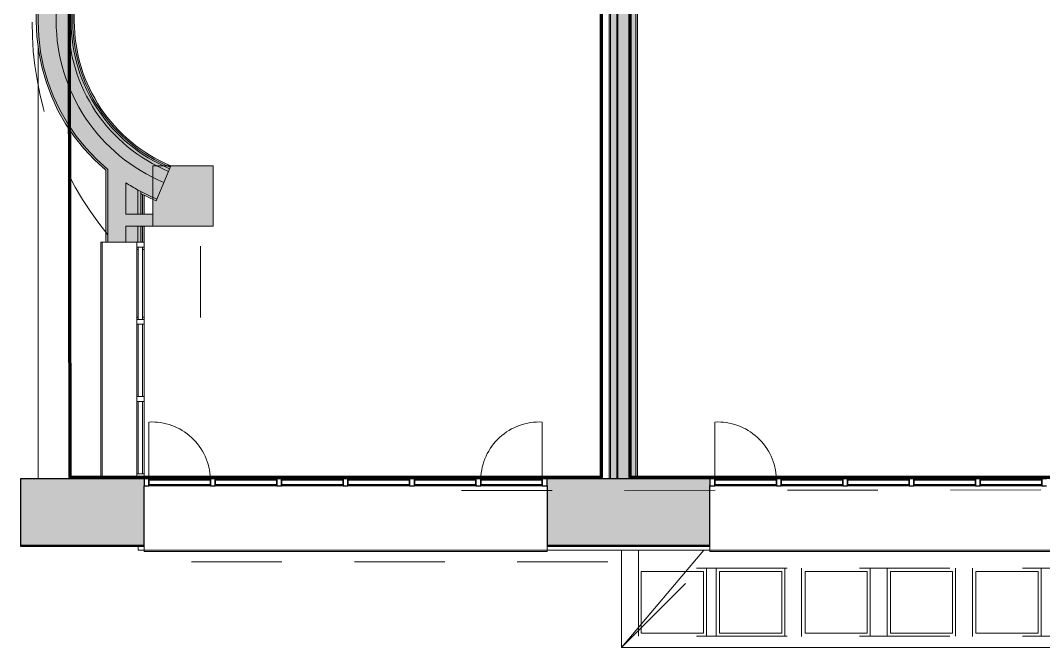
# Model space of a CAD drawing. Header units: metres. Extents: x -227.9 to -141.2, y 39.1 to 91.1.
# Drawn here: x -227.87 to -219.39, y 39.07 to 44.27 of the extents above; entities that cross this region are included whole.
import ezdxf

# ---------------------------------------------------------------- set-up
doc = ezdxf.new("R2010")
doc.units = ezdxf.units.M
doc.linetypes.add('JIS_02_0.7', pattern=[1.35, 0.75, -0.6])
for name, color, linetype, lineweight, true_color in [('A-DETL', 94, 'Continuous', 5, 0x00a600), ('A-DETL-MBND', 9, 'Continuous', 5, 0xc0c0c0), ('S-COLS', 8, 'Continuous', 9, 0x7f7f7f)]:
    doc.layers.add(name, color=color, linetype=linetype, lineweight=lineweight, true_color=true_color)
for name, color, linetype, lineweight in [('A-GLAZ', 7, 'Continuous', 5), ('A-WALL', 7, 'Continuous', 5), ('A-WALL-PATT', 7, 'Continuous', 13), ('I-WALL', 7, 'Continuous', 5)]:
    doc.layers.add(name, color=color, linetype=linetype, lineweight=lineweight)
doc.layers.add('Chambre', color=40, linetype='Continuous')

msp = doc.modelspace()

# ---------------------------------------------------------------- hatches: boundary and pattern name
at = {"layer": 'A-WALL', "true_color": 0xaaaaaa}
for points in [[(-227.7342, 44.2635), (-227.7192, 44.2635), (-227.7192, 50.1285), (-227.7342, 50.1285), (-227.7342, 44.5673)], [(-227.5692, 44.2635), (-227.5692, 50.1135), (-227.7192, 50.1135), (-227.7192, 44.2635), (-227.655, 44.2635)], [(-227.5692, 44.2635), (-227.4692, 44.2635), (-227.4692, 49.9635), (-227.5692, 49.9635), (-227.5692, 44.5673)], [(-227.4692, 44.2635), (-227.4452, 44.2635), (-227.4452, 49.8635), (-227.4692, 49.8635), (-227.4692, 44.5673)], [(-227.4452, 44.2635), (-227.4322, 44.2635), (-227.4322, 49.8395), (-227.4452, 49.8395), (-227.4452, 44.5673)], [(-227.4322, 44.2635), (-227.4192, 44.2635), (-227.4192, 49.8265), (-227.4322, 49.8265), (-227.4322, 44.5673)], [(-226.7346, 42.7866), (-226.6769, 42.9251), (-226.7955, 42.9809), (-226.9086, 43.0473), (-227.0153, 43.1235), (-227.1146, 43.2092), (-227.2058, 43.3034), (-227.2881, 43.4055), (-227.3608, 43.5146), (-227.4234, 43.6298), (-227.4753, 43.7502), (-227.5161, 43.8748), (-227.5455, 44.0026), (-227.5633, 44.1325), (-227.5692, 44.2635), (-227.7192, 44.2635), (-227.7141, 44.136), (-227.6989, 44.0093), (-227.6736, 43.8842), (-227.6384, 43.7615), (-227.5936, 43.642), (-227.5393, 43.5265), (-227.4761, 43.4157), (-227.4042, 43.3102), (-227.3241, 43.2109), (-227.2364, 43.1182), (-227.1416, 43.0328), (-227.0682, 42.9754), (-226.9916, 42.9223), (-226.9421, 42.8914), (-226.8676, 42.8493), (-226.8019, 42.8165)], [(-226.6769, 42.9251), (-226.6384, 43.0174), (-226.7489, 43.0694), (-226.8542, 43.1311), (-226.9535, 43.2022), (-227.0459, 43.2819), (-227.1308, 43.3696), (-227.2075, 43.4647), (-227.2752, 43.5662), (-227.3334, 43.6735), (-227.3818, 43.7856), (-227.4198, 43.9016), (-227.4486, 44.0315), (-227.4637, 44.1416), (-227.4692, 44.2635), (-227.5692, 44.2635), (-227.5633, 44.1325), (-227.5455, 44.0026), (-227.5161, 43.8748), (-227.4753, 43.7502), (-227.4234, 43.6298), (-227.3608, 43.5146), (-227.2881, 43.4055), (-227.2058, 43.3034), (-227.1146, 43.2092), (-227.0153, 43.1235), (-226.9086, 43.0473), (-226.7955, 42.9809), (-226.7509, 42.9599)], [(-226.6384, 43.0174), (-226.6292, 43.0395), (-226.7465, 43.0953), (-226.8578, 43.1623), (-226.962, 43.2398), (-227.0581, 43.3272), (-227.1452, 43.4236), (-227.2225, 43.528), (-227.2892, 43.6395), (-227.347, 43.7636), (-227.3883, 43.8793), (-227.4198, 44.0053), (-227.4388, 44.1338), (-227.4452, 44.2635), (-227.4692, 44.2635), (-227.4637, 44.1416), (-227.4472, 44.0206), (-227.4198, 43.9016), (-227.3818, 43.7856), (-227.3334, 43.6735), (-227.2752, 43.5662), (-227.2075, 43.4647), (-227.1308, 43.3696), (-227.0459, 43.2819), (-226.9535, 43.2022), (-226.8542, 43.1311), (-226.7489, 43.0694)], [(-226.6292, 43.0395), (-226.6242, 43.0515), (-226.7404, 43.1067), (-226.8506, 43.1731), (-226.9537, 43.2499), (-227.0489, 43.3364), (-227.1352, 43.4318), (-227.2117, 43.5352), (-227.2777, 43.6456), (-227.3332, 43.7636), (-227.3759, 43.883), (-227.4071, 44.0078), (-227.4259, 44.1351), (-227.4322, 44.2635), (-227.4452, 44.2635), (-227.4388, 44.1338), (-227.4198, 44.0053), (-227.3883, 43.8793), (-227.3446, 43.7569), (-227.2892, 43.6395), (-227.2225, 43.528), (-227.1452, 43.4236), (-227.0581, 43.3272), (-226.962, 43.2398), (-226.8578, 43.1623), (-226.7465, 43.0953)], [(-226.6242, 43.0515), (-226.6192, 43.0635), (-226.7342, 43.1182), (-226.8433, 43.1839), (-226.9455, 43.2599), (-227.0397, 43.3456), (-227.1251, 43.44), (-227.2009, 43.5424), (-227.2662, 43.6517), (-227.3206, 43.7669), (-227.3634, 43.8868), (-227.3943, 44.0103), (-227.413, 44.1363), (-227.4192, 44.2635), (-227.4322, 44.2635), (-227.4259, 44.1351), (-227.4071, 44.0078), (-227.3759, 43.883), (-227.3326, 43.7619), (-227.2777, 43.6456), (-227.2117, 43.5352), (-227.1352, 43.4318), (-227.0489, 43.3364), (-226.9537, 43.2499), (-226.8506, 43.1731), (-226.7404, 43.1067)], [(-227.1566, 42.4297), (-227.1416, 42.4297), (-227.1416, 43.0134), (-227.1566, 43.0258), (-227.1566, 42.692)], [(-226.9916, 42.4297), (-226.9916, 42.9223), (-227.0682, 42.9754), (-227.1416, 43.0328), (-227.1416, 42.4297)]]:
    msp.add_hatch(color=253, dxfattribs=at).paths.add_polyline_path(points)
h = msp.add_hatch(color=253, dxfattribs=at)
h.paths.add_polyline_path([(-226.7403, 42.7728), (-226.7346, 42.7866), (-226.8019, 42.8165), (-226.8676, 42.8493), (-226.8676, 42.8324), (-226.8327, 42.8148), (-226.7914, 42.7951)])
h.paths.add_polyline_path([(-227.1416, 43.0134), (-227.1416, 43.0328), (-227.2439, 43.1261), (-227.3241, 43.2109), (-227.4042, 43.3102), (-227.4761, 43.4157), (-227.5393, 43.5265), (-227.5936, 43.642), (-227.639, 43.7636), (-227.6736, 43.8842), (-227.6989, 44.0093), (-227.7141, 44.136), (-227.7192, 44.2635), (-227.7342, 44.2635), (-227.7291, 44.1354), (-227.7139, 44.0082), (-227.6886, 43.8825), (-227.6535, 43.7593), (-227.6086, 43.6392), (-227.5544, 43.523), (-227.4912, 43.4116), (-227.4193, 43.3054), (-227.3392, 43.2054), (-227.2439, 43.105), (-227.1491, 43.0195)])
h = msp.add_hatch(color=253, dxfattribs=at)
h.paths.add_polyline_path([(-226.8916, 42.4297), (-226.8916, 42.5635), (-226.9916, 42.5635), (-226.9916, 42.4297)])
h.paths.add_polyline_path([(-226.9916, 42.6635), (-226.8916, 42.6635), (-226.8916, 42.8623), (-226.9422, 42.8914), (-226.9916, 42.9223), (-226.9916, 42.692)])
h = msp.add_hatch(color=253, dxfattribs=at)
h.paths.add_polyline_path([(-226.8676, 42.4297), (-226.8676, 42.5635), (-226.8916, 42.5635), (-226.8916, 42.4297)])
h.paths.add_polyline_path([(-226.8676, 42.6635), (-226.8676, 42.8493), (-226.8916, 42.8623), (-226.8916, 42.6635)])
h = msp.add_hatch(color=253, dxfattribs=at)
h.paths.add_polyline_path([(-226.8676, 42.4297), (-226.8546, 42.4297), (-226.8546, 42.5635), (-226.8676, 42.5635)])
h.paths.add_polyline_path([(-226.8676, 42.6635), (-226.8546, 42.6635), (-226.8546, 42.8257), (-226.8676, 42.8324), (-226.8676, 42.692)])
h = msp.add_hatch(color=253, dxfattribs=at)
h.paths.add_polyline_path([(-226.8416, 42.4297), (-226.8416, 42.5635), (-226.8546, 42.5635), (-226.8546, 42.4297)])
h.paths.add_polyline_path([(-226.8546, 42.6635), (-226.8416, 42.6635), (-226.8416, 42.8191), (-226.8546, 42.8257), (-226.8546, 42.692)])
at = {"layer": 'A-WALL', "true_color": 0x808080}
h = msp.add_hatch(color=8, dxfattribs=at)
h.paths.add_polyline_path([(-227.8654, 39.9197), (-226.8426, 39.9197), (-226.8426, 40.3697), (-226.8526, 40.3697), (-226.8526, 40.4197), (-226.8926, 40.4197), (-226.8926, 40.4697), (-227.8654, 40.4697), (-227.8654, 40.2808)])
h.paths.add_polyline_path([(-223.4926, 39.9197), (-222.1519, 39.9197), (-222.1519, 40.3697), (-222.1619, 40.3697), (-222.1619, 40.4197), (-222.2019, 40.4197), (-222.2019, 40.4697), (-223.4426, 40.4697), (-223.4426, 40.4197), (-223.4826, 40.4197), (-223.4826, 40.3697), (-223.4926, 40.3697), (-223.4926, 40.2808)])
h.paths.add_polyline_path([(-207.2919, 39.9197), (-205.9043, 39.9197), (-205.9043, 40.3697), (-205.9143, 40.3697), (-205.9143, 40.4197), (-205.9543, 40.4197), (-205.9543, 40.4697), (-207.2419, 40.4697), (-207.2419, 40.4197), (-207.2819, 40.4197), (-207.2819, 40.3697), (-207.2919, 40.3697), (-207.2919, 40.2808)])
h.paths.add_polyline_path([(-203.4043, 39.9197), (-201.7967, 39.9197), (-201.7967, 40.4697), (-203.3543, 40.4697), (-203.3543, 40.4197), (-203.3943, 40.4197), (-203.3943, 40.3697), (-203.4043, 40.3697), (-203.4043, 40.2808)])
h.paths.add_polyline_path([(-190.9698, 39.9197), (-190.9698, 40.3697), (-190.9798, 40.3697), (-190.9798, 40.4197), (-191.0198, 40.4197), (-191.0198, 40.4697), (-192.1198, 40.4697), (-192.1198, 40.4197), (-192.1598, 40.4197), (-192.1598, 40.3697), (-192.1698, 40.3697), (-192.1698, 39.9197)])
h.paths.add_polyline_path([(-188.4698, 39.9197), (-187.1715, 39.9197), (-187.1715, 40.3697), (-187.1807, 40.3697), (-187.1807, 40.4197), (-187.2207, 40.4197), (-187.2207, 40.4697), (-188.4198, 40.4697), (-188.4198, 40.4197), (-188.4598, 40.4197), (-188.4598, 40.3697), (-188.4698, 40.3697), (-188.4698, 40.2808)])
h.paths.add_polyline_path([(-168.9169, 39.9197), (-168.9169, 40.3697), (-168.9269, 40.3697), (-168.9269, 40.4197), (-168.9669, 40.4197), (-168.9669, 40.4697), (-170.0883, 40.4697), (-170.0883, 40.4197), (-170.1283, 40.4197), (-170.1283, 40.3697), (-170.1383, 40.3697), (-170.1383, 39.9197), (-169.8391, 39.9197), (-169.8391, 40.3706), (-169.2391, 40.3706), (-169.2391, 39.9197)])
h.paths.add_polyline_path([(-166.4169, 39.9197), (-164.8205, 39.9197), (-164.8205, 40.3697), (-164.8305, 40.3697), (-164.8305, 40.4197), (-164.8705, 40.4197), (-164.8705, 40.4697), (-166.3669, 40.4697), (-166.3669, 40.4197), (-166.4069, 40.4197), (-166.4069, 40.3697), (-166.4169, 40.3697), (-166.4169, 40.2808)])
h.paths.add_polyline_path([(-152.8257, 39.9197), (-150.3592, 39.9197), (-150.3592, 40.3697), (-150.3692, 40.3697), (-150.3692, 40.4197), (-150.4092, 40.4197), (-150.4092, 40.4697), (-153.1189, 40.4697), (-153.1189, 40.4197), (-153.1589, 40.4197), (-153.1589, 40.3697), (-153.1684, 40.3697), (-153.1684, 39.9197)])
h = msp.add_hatch(color=8, dxfattribs=at)
h.paths.add_polyline_path([(-226.8412, 39.9197), (-226.8412, 40.4697), (-226.8926, 40.4697), (-226.8926, 40.4197), (-226.8526, 40.4197), (-226.8526, 40.3697), (-226.8426, 40.3697), (-226.8426, 39.9197)])
h.paths.add_polyline_path([(-223.5012, 39.9197), (-223.4926, 39.9197), (-223.4926, 40.3697), (-223.4826, 40.3697), (-223.4826, 40.4197), (-223.4426, 40.4197), (-223.4426, 40.4697), (-223.5012, 40.4697), (-223.5012, 40.2808)])
msp.add_hatch(color=8, dxfattribs=at).paths.add_polyline_path([(-222.1517, 39.9197), (-222.1517, 40.4697), (-222.2019, 40.4697), (-222.2019, 40.4197), (-222.1619, 40.4197), (-222.1619, 40.3697), (-222.1519, 40.3697), (-222.1519, 39.9197)])
h = msp.add_hatch(color=8, dxfattribs=at)
h.paths.add_polyline_path([(-227.8654, 39.9097), (-226.8426, 39.9097), (-226.8426, 39.9197), (-227.8654, 39.9197)])
h.paths.add_polyline_path([(-223.4926, 39.9097), (-222.1519, 39.9097), (-222.1519, 39.9197), (-223.4926, 39.9197)])
h.paths.add_polyline_path([(-207.2919, 39.9097), (-205.9043, 39.9097), (-205.9043, 39.9197), (-207.2919, 39.9197)])
h.paths.add_polyline_path([(-203.4043, 39.9097), (-201.7967, 39.9097), (-201.7967, 39.9197), (-203.4043, 39.9197)])
h.paths.add_polyline_path([(-192.1698, 39.9097), (-190.9698, 39.9097), (-190.9698, 39.9197), (-192.1698, 39.9197)])
h.paths.add_polyline_path([(-188.4698, 39.9097), (-187.1715, 39.9097), (-187.1715, 39.9197), (-188.4698, 39.9197)])
h.paths.add_polyline_path([(-168.9169, 39.9097), (-168.9169, 39.9197), (-169.2391, 39.9197), (-169.2391, 39.9097)])
h.paths.add_polyline_path([(-169.8391, 39.9097), (-169.8391, 39.9197), (-170.1383, 39.9197), (-170.1383, 39.9097)])
h.paths.add_polyline_path([(-166.4169, 39.9097), (-164.8205, 39.9097), (-164.8205, 39.9197), (-166.4169, 39.9197)])
h.paths.add_polyline_path([(-152.8257, 39.9097), (-150.3592, 39.9097), (-150.3592, 39.9197), (-153.1684, 39.9197), (-153.1684, 39.9097)])
h = msp.add_hatch(color=8, dxfattribs=at)
h.paths.add_polyline_path([(-226.8412, 39.9097), (-226.8412, 39.9197), (-226.8426, 39.9197), (-226.8426, 39.9097)])
h.paths.add_polyline_path([(-223.5012, 39.9097), (-223.4926, 39.9097), (-223.4926, 39.9197), (-223.5012, 39.9197)])
at = {"layer": 'A-WALL-PATT', "lineweight": 5, "true_color": 0xaaaaaa}
h = msp.add_hatch(color=253, dxfattribs=at)
h.paths.add_polyline_path([(-222.9147, 40.4697), (-222.9147, 46.2956), (-222.9247, 46.2956), (-222.9247, 40.4697)])
h.paths.add_polyline_path([(-222.9147, 46.3956), (-222.9147, 47.3386), (-222.9247, 47.3386), (-222.9247, 46.3956)])
h.paths.add_polyline_path([(-222.9147, 47.4386), (-222.9147, 48.8016), (-222.9247, 48.8016), (-222.9247, 47.4386)])
at = {"layer": 'I-WALL', "true_color": 0xaaaaaa}
h = msp.add_hatch(color=253, dxfattribs=at)
h.paths.add_polyline_path([(-222.9247, 40.4697), (-222.9247, 46.2956), (-222.9747, 46.2956), (-222.9747, 40.4697)])
h.paths.add_polyline_path([(-222.9247, 46.3956), (-222.9247, 47.3386), (-222.9747, 47.3386), (-222.9747, 46.3956)])
h.paths.add_polyline_path([(-222.9247, 47.4386), (-222.9247, 48.7516), (-222.9747, 48.7516), (-222.9747, 47.4386)])
for points in [[(-222.8147, 40.4697), (-222.8147, 48.8016), (-222.9147, 48.8016), (-222.9147, 40.4697)], [(-226.8546, 42.5635), (-226.7691, 42.5635), (-226.7691, 42.6635), (-226.9916, 42.6635), (-226.9916, 42.5635), (-226.8676, 42.5635)]]:
    msp.add_hatch(color=253, dxfattribs=at).paths.add_polyline_path(points)
h = msp.add_hatch(color=253, dxfattribs=at)
h.paths.add_polyline_path([(-222.7647, 40.4697), (-222.7647, 46.2956), (-222.8147, 46.2956), (-222.8147, 40.4697)])
h.paths.add_polyline_path([(-222.7647, 46.3956), (-222.7647, 47.3386), (-222.8147, 47.3386), (-222.8147, 46.3956)])
h.paths.add_polyline_path([(-222.7647, 47.4386), (-222.7647, 48.7516), (-222.8147, 48.7516), (-222.8147, 47.4386)])
h = msp.add_hatch(color=253, dxfattribs=at)
h.paths.add_polyline_path([(-222.9747, 40.4697), (-222.9747, 46.2956), (-222.9877, 46.2956), (-222.9877, 40.4697)])
h.paths.add_polyline_path([(-222.9747, 46.3956), (-222.9747, 47.3386), (-222.9877, 47.3386), (-222.9877, 46.3956)])
h.paths.add_polyline_path([(-222.9877, 47.4386), (-222.9747, 47.4386), (-222.9747, 48.7386), (-222.9877, 48.7386), (-222.9877, 47.7822)])
h = msp.add_hatch(color=253, dxfattribs=at)
h.paths.add_polyline_path([(-222.7517, 40.4697), (-222.7517, 46.2956), (-222.7647, 46.2956), (-222.7647, 40.4697)])
h.paths.add_polyline_path([(-222.7647, 46.3956), (-222.7517, 46.3956), (-222.7517, 47.3386), (-222.7647, 47.3386), (-222.7647, 46.7106)])
h.paths.add_polyline_path([(-222.7647, 47.4386), (-222.7517, 47.4386), (-222.7517, 48.7386), (-222.7647, 48.7386), (-222.7647, 47.7822)])
at = {"layer": 'S-COLS', "lineweight": 5, "true_color": 0x808080}
msp.add_hatch(color=8, dxfattribs=at).paths.add_polyline_path([(-226.7691, 42.5635), (-226.2691, 42.5635), (-226.2691, 43.0635), (-226.7691, 43.0635), (-226.7691, 42.9599)])

# ---------------------------------------------------------------- linework, layer by layer
at = {"layer": 'A-DETL', "color": 7, "linetype": 'JIS_02_0.7'}
for p, q in [((-226.3731, 41.8062), (-226.3731, 42.3977)), ((-224.2098, 40.371), (-207.2501, 40.3891)), ((-226.4485, 39.7798), (-222.8637, 39.7798))]:
    msp.add_line(p, q, dxfattribs=at)
at = {"layer": 'A-DETL', "color": 7}
for q in [(-222.8835, 39.8777), (-206.5234, 39.0697)]:
    msp.add_line((-222.8835, 39.0697), q, dxfattribs=at)
at = {"layer": 'A-DETL', "color": 9, "linetype": 'JIS_02_0.7', "lineweight": 9, "true_color": 0xc0c0c0}
for p, q in [((-222.8835, 39.0697), (-222.0755, 39.8777)), ((-222.7427, 39.1643), (-222.7427, 39.8777)), ((-206.6631, 39.727), (-222.7431, 39.727)), ((-222.7209, 39.1891), (-222.7209, 39.6994)), ((-222.7209, 39.6994), (-222.206, 39.6994)), ((-222.206, 39.7001), (-222.206, 39.1891)), ((-222.181, 39.727), (-222.181, 39.1643)), ((-222.1001, 39.1619), (-222.1001, 39.727)), ((-222.0719, 39.1891), (-222.0719, 39.6994)), ((-222.0719, 39.6994), (-221.5571, 39.6994)), ((-221.5571, 39.7001), (-221.5571, 39.1891)), ((-221.5321, 39.727), (-221.5321, 39.1643)), ((-221.3921, 39.1619), (-221.3921, 39.727)), ((-221.3639, 39.1891), (-221.3639, 39.6994)), ((-221.3639, 39.6994), (-220.849, 39.6994)), ((-220.849, 39.7001), (-220.849, 39.1891)), ((-220.8241, 39.727), (-220.8241, 39.1643)), ((-220.684, 39.1619), (-220.684, 39.727)), ((-220.6558, 39.1891), (-220.6558, 39.6994)), ((-220.6558, 39.6994), (-220.141, 39.6994)), ((-220.141, 39.7001), (-220.141, 39.1891)), ((-220.116, 39.727), (-220.116, 39.1643)), ((-219.976, 39.1619), (-219.976, 39.727)), ((-219.9478, 39.1891), (-219.9478, 39.6994)), ((-219.9478, 39.6994), (-219.4329, 39.6994)), ((-219.4329, 39.7001), (-219.4329, 39.1891)), ((-219.408, 39.727), (-219.408, 39.1643)), ((-222.2054, 39.1891), (-222.7209, 39.1891)), ((-221.5564, 39.1891), (-222.0719, 39.1891)), ((-220.8484, 39.1891), (-221.3639, 39.1891)), ((-220.1403, 39.1891), (-220.6558, 39.1891)), ((-219.4323, 39.1891), (-219.9478, 39.1891)), ((-206.6631, 39.1643), (-222.7427, 39.1643))]:
    msp.add_line(p, q, dxfattribs=at)
at = {"layer": 'A-DETL', "color": 7, "linetype": 'JIS_02_0.7'}
msp.add_arc((-224.9804, 44.2542), 2.7887, 180, 219.19827, dxfattribs=at)
at = {"layer": 'A-DETL-MBND', "lineweight": 9}
for p, q in [((-227.7191, 40.6253), (-227.7191, 44.0521)), ((-227.7191, 40.6253), (-227.7191, 40.4697)), ((-222.8835, 39.0697), (-222.8835, 39.8777)), ((-222.8835, 39.0697), (-222.2033, 39.8777)), ((-206.5234, 39.0697), (-222.8835, 39.0697))]:
    msp.add_line(p, q, dxfattribs=at)
at = {"layer": 'A-GLAZ'}
for p, q in [((-227.1995, 42.4297), (-227.1995, 40.4697)), ((-227.1995, 42.4297), (-227.1897, 42.4297)), ((-227.1897, 42.4297), (-227.1566, 42.4297)), ((-227.1897, 42.4297), (-227.1897, 40.4697)), ((-226.8896, 42.3897), (-226.8536, 42.3897)), ((-226.8896, 42.3897), (-226.8896, 41.7897)), ((-226.8536, 42.3897), (-226.8536, 41.7897)), ((-226.9016, 41.8097), (-226.9016, 42.3697)), ((-226.8416, 42.3697), (-226.8416, 41.8097)), ((-226.9016, 41.1497), (-226.9016, 41.7497)), ((-226.8536, 41.7897), (-226.8896, 41.7897)), ((-226.8896, 41.7497), (-226.8536, 41.7497)), ((-226.8896, 41.7497), (-226.8896, 41.1497)), ((-226.8536, 41.7497), (-226.8536, 41.1497)), ((-226.8416, 41.7497), (-226.8416, 41.1497)), ((-226.8536, 41.1497), (-226.8896, 41.1497)), ((-226.9016, 40.5097), (-226.9016, 41.1097)), ((-226.8896, 41.1097), (-226.8536, 41.1097)), ((-226.8896, 41.1097), (-226.8896, 40.5097)), ((-226.8536, 41.1097), (-226.8536, 40.5097)), ((-226.8416, 41.1097), (-226.8416, 40.5097)), ((-226.8896, 40.5097), (-226.8536, 40.5097))]:
    msp.add_line(p, q, dxfattribs=at)
at = {"layer": 'A-GLAZ', "lineweight": 13}
for p, q in [((-226.9016, 42.4297), (-226.9016, 42.3897)), ((-226.9016, 42.3897), (-226.8896, 42.3897)), ((-226.8896, 42.3897), (-226.9016, 42.3897)), ((-226.9016, 42.3897), (-226.9016, 42.3697)), ((-226.8536, 42.3897), (-226.8416, 42.3897)), ((-226.8416, 42.3897), (-226.8536, 42.3897)), ((-226.8416, 42.3897), (-226.8416, 42.4297)), ((-226.8416, 42.3697), (-226.8416, 42.3897)), ((-226.9016, 42.3697), (-226.8896, 42.3697)), ((-226.8536, 42.3697), (-226.8416, 42.3697)), ((-226.8896, 41.8097), (-226.9016, 41.8097)), ((-226.9016, 41.8097), (-226.9016, 41.7897)), ((-226.8416, 41.8097), (-226.8536, 41.8097)), ((-226.8416, 41.7897), (-226.8416, 41.8097)), ((-226.8896, 41.7897), (-226.9016, 41.7897)), ((-226.9016, 41.7897), (-226.9016, 41.7497)), ((-226.9016, 41.7897), (-226.8896, 41.7897)), ((-226.9016, 41.7497), (-226.8896, 41.7497)), ((-226.8416, 41.7897), (-226.8536, 41.7897)), ((-226.8536, 41.7897), (-226.8416, 41.7897)), ((-226.8536, 41.7497), (-226.8416, 41.7497)), ((-226.8416, 41.7497), (-226.8416, 41.7897)), ((-226.8896, 41.1497), (-226.9016, 41.1497)), ((-226.9016, 41.1497), (-226.9016, 41.1097)), ((-226.8416, 41.1497), (-226.8536, 41.1497)), ((-226.8416, 41.1097), (-226.8416, 41.1497)), ((-226.9016, 41.1097), (-226.8896, 41.1097)), ((-226.8536, 41.1097), (-226.8416, 41.1097)), ((-226.8896, 40.5097), (-226.9016, 40.5097)), ((-226.9016, 40.5097), (-226.9016, 40.4697)), ((-226.8416, 40.5097), (-226.8536, 40.5097)), ((-226.8416, 40.4697), (-226.8416, 40.5097))]:
    msp.add_line(p, q, dxfattribs=at)
at = {"layer": 'A-GLAZ', "lineweight": 9}
for p, q in [((-226.8012, 40.4697), (-226.8012, 40.9393)), ((-223.5412, 40.4697), (-223.5412, 40.9393)), ((-222.1117, 40.4697), (-222.1117, 40.9393)), ((-226.8012, 40.4697), (-226.2912, 40.4697)), ((-226.2512, 40.4697), (-225.7412, 40.4697)), ((-225.7012, 40.4697), (-225.1912, 40.4697)), ((-225.1512, 40.4697), (-224.6412, 40.4697)), ((-224.6012, 40.4697), (-224.0912, 40.4697)), ((-224.0512, 40.4697), (-223.5412, 40.4697)), ((-222.1117, 40.4697), (-221.6017, 40.4697)), ((-221.5617, 40.4697), (-221.0517, 40.4697)), ((-221.0117, 40.4697), (-220.5017, 40.4697)), ((-220.4617, 40.4697), (-219.9517, 40.4697)), ((-219.9117, 40.4697), (-219.4017, 40.4697)), ((-226.2912, 40.4097), (-226.8012, 40.4097)), ((-225.7412, 40.4097), (-226.2512, 40.4097)), ((-225.1912, 40.4097), (-225.7012, 40.4097)), ((-224.6412, 40.4097), (-225.1512, 40.4097)), ((-224.0912, 40.4097), (-224.6012, 40.4097)), ((-223.5412, 40.4097), (-224.0512, 40.4097)), ((-221.6017, 40.4097), (-222.1117, 40.4097)), ((-221.0517, 40.4097), (-221.5617, 40.4097)), ((-220.5017, 40.4097), (-221.0117, 40.4097)), ((-219.9517, 40.4097), (-220.4617, 40.4097)), ((-219.4017, 40.4097), (-219.9117, 40.4097)), ((-226.8412, 39.8766), (-226.8412, 39.9097)), ((-226.8412, 39.8668), (-226.8412, 39.8766)), ((-226.8412, 39.8766), (-223.5012, 39.8766)), ((-226.8412, 39.8668), (-223.5012, 39.8668)), ((-223.5012, 39.9097), (-223.5012, 39.8766)), ((-223.5012, 39.8766), (-223.5012, 39.8668)), ((-222.1517, 39.8766), (-222.1517, 39.9197)), ((-222.1517, 39.8668), (-222.1517, 39.8766)), ((-222.1517, 39.8766), (-218.8117, 39.8766)), ((-222.1517, 39.8668), (-218.8117, 39.8668))]:
    msp.add_line(p, q, dxfattribs=at)
at = {"layer": 'A-GLAZ', "lineweight": 25}
for p, q in [((-226.8012, 40.4697), (-226.8412, 40.4697)), ((-226.8412, 40.4697), (-226.8412, 40.4097)), ((-226.8012, 40.4097), (-226.8012, 40.4697)), ((-226.2912, 40.4577), (-226.8012, 40.4577)), ((-226.8012, 40.4577), (-226.8012, 40.4217)), ((-226.2512, 40.4697), (-226.2912, 40.4697)), ((-226.2912, 40.4697), (-226.2912, 40.4097)), ((-226.2912, 40.4217), (-226.2912, 40.4577)), ((-226.2512, 40.4097), (-226.2512, 40.4697)), ((-225.7412, 40.4577), (-226.2512, 40.4577)), ((-226.2512, 40.4577), (-226.2512, 40.4217)), ((-225.7012, 40.4697), (-225.7412, 40.4697)), ((-225.7412, 40.4697), (-225.7412, 40.4097)), ((-225.7412, 40.4217), (-225.7412, 40.4577)), ((-225.7012, 40.4097), (-225.7012, 40.4697)), ((-225.1912, 40.4577), (-225.7012, 40.4577)), ((-225.7012, 40.4577), (-225.7012, 40.4217)), ((-225.1512, 40.4697), (-225.1912, 40.4697)), ((-225.1912, 40.4697), (-225.1912, 40.4097)), ((-225.1912, 40.4217), (-225.1912, 40.4577)), ((-225.1512, 40.4097), (-225.1512, 40.4697)), ((-224.6412, 40.4577), (-225.1512, 40.4577)), ((-225.1512, 40.4577), (-225.1512, 40.4217)), ((-224.6012, 40.4697), (-224.6412, 40.4697)), ((-224.6412, 40.4697), (-224.6412, 40.4097)), ((-224.6412, 40.4217), (-224.6412, 40.4577)), ((-224.6012, 40.4097), (-224.6012, 40.4697)), ((-224.0912, 40.4577), (-224.6012, 40.4577)), ((-224.6012, 40.4577), (-224.6012, 40.4217)), ((-224.0512, 40.4697), (-224.0912, 40.4697)), ((-224.0912, 40.4697), (-224.0912, 40.4097)), ((-224.0912, 40.4217), (-224.0912, 40.4577)), ((-224.0512, 40.4097), (-224.0512, 40.4697)), ((-223.5412, 40.4577), (-224.0512, 40.4577)), ((-224.0512, 40.4577), (-224.0512, 40.4217)), ((-223.5012, 40.4697), (-223.5412, 40.4697)), ((-223.5412, 40.4697), (-223.5412, 40.4097)), ((-223.5412, 40.4217), (-223.5412, 40.4577)), ((-223.5012, 40.4097), (-223.5012, 40.4697)), ((-222.1117, 40.4697), (-222.1517, 40.4697)), ((-222.1517, 40.4697), (-222.1517, 40.4097)), ((-222.1117, 40.4097), (-222.1117, 40.4697)), ((-221.6017, 40.4577), (-222.1117, 40.4577)), ((-222.1117, 40.4577), (-222.1117, 40.4217)), ((-221.5617, 40.4697), (-221.6017, 40.4697)), ((-221.6017, 40.4697), (-221.6017, 40.4097)), ((-221.6017, 40.4217), (-221.6017, 40.4577)), ((-221.5617, 40.4097), (-221.5617, 40.4697)), ((-221.0517, 40.4577), (-221.5617, 40.4577)), ((-221.5617, 40.4577), (-221.5617, 40.4217)), ((-221.0117, 40.4697), (-221.0517, 40.4697)), ((-221.0517, 40.4697), (-221.0517, 40.4097)), ((-221.0517, 40.4217), (-221.0517, 40.4577)), ((-221.0117, 40.4097), (-221.0117, 40.4697)), ((-220.5017, 40.4577), (-221.0117, 40.4577)), ((-221.0117, 40.4577), (-221.0117, 40.4217)), ((-220.4617, 40.4697), (-220.5017, 40.4697)), ((-220.5017, 40.4697), (-220.5017, 40.4097)), ((-220.5017, 40.4217), (-220.5017, 40.4577)), ((-220.4617, 40.4097), (-220.4617, 40.4697)), ((-219.9517, 40.4577), (-220.4617, 40.4577)), ((-220.4617, 40.4577), (-220.4617, 40.4217)), ((-219.9117, 40.4697), (-219.9517, 40.4697)), ((-219.9517, 40.4697), (-219.9517, 40.4097)), ((-219.9517, 40.4217), (-219.9517, 40.4577)), ((-219.9117, 40.4097), (-219.9117, 40.4697)), ((-219.4017, 40.4577), (-219.9117, 40.4577)), ((-219.9117, 40.4577), (-219.9117, 40.4217)), ((-219.3617, 40.4697), (-219.4017, 40.4697)), ((-219.4017, 40.4697), (-219.4017, 40.4097)), ((-219.4017, 40.4217), (-219.4017, 40.4577)), ((-226.8412, 40.4097), (-226.8012, 40.4097)), ((-226.8012, 40.4217), (-226.2912, 40.4217)), ((-226.2912, 40.4097), (-226.2512, 40.4097)), ((-226.2512, 40.4217), (-225.7412, 40.4217)), ((-225.7412, 40.4097), (-225.7012, 40.4097)), ((-225.7012, 40.4217), (-225.1912, 40.4217)), ((-225.1912, 40.4097), (-225.1512, 40.4097)), ((-225.1512, 40.4217), (-224.6412, 40.4217)), ((-224.6412, 40.4097), (-224.6012, 40.4097)), ((-224.6012, 40.4217), (-224.0912, 40.4217)), ((-224.0912, 40.4097), (-224.0512, 40.4097)), ((-224.0512, 40.4217), (-223.5412, 40.4217)), ((-223.5412, 40.4097), (-223.5012, 40.4097)), ((-222.1517, 40.4097), (-222.1117, 40.4097)), ((-222.1117, 40.4217), (-221.6017, 40.4217)), ((-221.6017, 40.4097), (-221.5617, 40.4097)), ((-221.5617, 40.4217), (-221.0517, 40.4217)), ((-221.0517, 40.4097), (-221.0117, 40.4097)), ((-221.0117, 40.4217), (-220.5017, 40.4217)), ((-220.5017, 40.4097), (-220.4617, 40.4097)), ((-220.4617, 40.4217), (-219.9517, 40.4217)), ((-219.9517, 40.4097), (-219.9117, 40.4097)), ((-219.9117, 40.4217), (-219.4017, 40.4217)), ((-219.4017, 40.4097), (-219.3617, 40.4097))]:
    msp.add_line(p, q, dxfattribs=at)
at = {"layer": 'A-GLAZ', "lineweight": 9}
for centre, start, end in [((-226.777, 40.4539), 1.86823, 92.85813), ((-223.5655, 40.4539), 87.14187, 178.13177), ((-222.0874, 40.4539), 1.86823, 92.85813)]:
    msp.add_arc(centre, 0.486, start, end, dxfattribs=at)
at = {"layer": 'A-WALL', "lineweight": 13}
for p, q in [((-227.7342, 50.1285), (-227.7342, 44.2635)), ((-227.4192, 44.2635), (-227.4192, 49.8135)), ((-227.7342, 44.2635), (-227.7291, 44.1354)), ((-227.7291, 44.1354), (-227.7139, 44.0082)), ((-227.7139, 44.0082), (-227.6886, 43.8825)), ((-227.6886, 43.8825), (-227.6535, 43.7593)), ((-227.6535, 43.7593), (-227.6086, 43.6392)), ((-227.6086, 43.6392), (-227.5544, 43.523)), ((-227.5544, 43.523), (-227.4912, 43.4116)), ((-227.4912, 43.4116), (-227.4193, 43.3054)), ((-227.4193, 43.3054), (-227.3392, 43.2054)), ((-227.3392, 43.2054), (-227.2515, 43.1119)), ((-227.2515, 43.1119), (-227.1566, 43.0258)), ((-227.1566, 43.0258), (-227.1566, 42.4297)), ((-226.7403, 42.7728), (-226.6192, 43.0635)), ((-226.8416, 42.6635), (-226.8416, 42.8191)), ((-226.8416, 42.8191), (-226.7914, 42.7951)), ((-226.7914, 42.7951), (-226.7403, 42.7728)), ((-226.8416, 42.4297), (-226.8416, 42.5635)), ((-227.1566, 42.4297), (-226.8416, 42.4297)), ((-226.8889, 39.8777), (-226.8889, 39.9097)), ((-226.8889, 39.8777), (-226.8412, 39.8777)), ((-223.5012, 39.8777), (-222.1517, 39.8777))]:
    msp.add_line(p, q, dxfattribs=at)
at = {"layer": 'A-WALL'}
for p, q in [((-227.7192, 44.2635), (-227.7192, 50.1285)), ((-227.5692, 49.9635), (-227.5692, 44.2635)), ((-227.4692, 49.8635), (-227.4692, 44.2635)), ((-227.4452, 49.8395), (-227.4452, 44.2635)), ((-227.4322, 49.8265), (-227.4322, 44.2635)), ((-222.9747, 40.4697), (-222.9747, 46.2956)), ((-222.9247, 40.4697), (-222.9247, 46.2956)), ((-222.9147, 40.4697), (-222.9147, 46.2956)), ((-222.8147, 40.4697), (-222.8147, 46.2956)), ((-222.7647, 40.4697), (-222.7647, 46.2956)), ((-227.7192, 44.2635), (-227.7141, 44.136)), ((-227.7141, 44.136), (-227.6989, 44.0093)), ((-227.6989, 44.0093), (-227.6736, 43.8842)), ((-227.6736, 43.8842), (-227.6384, 43.7615)), ((-227.6384, 43.7615), (-227.5936, 43.642)), ((-227.5936, 43.642), (-227.5393, 43.5265)), ((-227.5393, 43.5265), (-227.4761, 43.4157)), ((-227.4761, 43.4157), (-227.4042, 43.3102)), ((-227.4042, 43.3102), (-227.3241, 43.2109)), ((-227.3241, 43.2109), (-227.2364, 43.1182)), ((-227.2364, 43.1182), (-227.1416, 43.0328)), ((-227.1416, 43.0134), (-227.1416, 43.0328)), ((-227.1416, 43.0134), (-227.1416, 42.4297)), ((-226.9916, 42.9223), (-226.9916, 42.6635)), ((-226.8916, 42.8623), (-226.8916, 42.6635)), ((-226.8676, 42.8324), (-226.8676, 42.8493)), ((-226.8676, 42.8324), (-226.8676, 42.6635)), ((-226.8546, 42.8257), (-226.8546, 42.6635)), ((-226.9916, 42.6635), (-226.8416, 42.6635)), ((-226.9916, 42.5635), (-226.9916, 42.4297)), ((-226.9916, 42.5635), (-226.8416, 42.5635)), ((-226.8916, 42.5635), (-226.8916, 42.4297)), ((-226.8676, 42.5635), (-226.8676, 42.4297)), ((-226.8546, 42.5635), (-226.8546, 42.4297))]:
    msp.add_line(p, q, dxfattribs=at)
at = {"layer": 'A-WALL', "lineweight": 25}
for p, q in [((-226.8926, 40.4697), (-227.8654, 40.4697)), ((-227.8654, 40.4697), (-227.8654, 39.9097)), ((-226.8412, 40.4697), (-226.8926, 40.4697)), ((-223.4426, 40.4697), (-223.5012, 40.4697)), ((-222.2019, 40.4697), (-223.4426, 40.4697)), ((-222.1517, 40.4697), (-222.2019, 40.4697)), ((-226.8412, 39.9097), (-226.8412, 40.4097)), ((-223.5012, 40.4097), (-223.5012, 39.9097)), ((-222.1517, 39.9097), (-222.1517, 40.4097)), ((-227.8654, 39.9097), (-226.8426, 39.9097)), ((-226.8426, 39.9097), (-226.8412, 39.9097)), ((-223.5012, 39.9097), (-223.4926, 39.9097)), ((-223.4926, 39.9097), (-222.1519, 39.9097)), ((-222.1519, 39.9097), (-222.1517, 39.9097))]:
    msp.add_line(p, q, dxfattribs=at)
at = {"layer": 'A-WALL', "lineweight": 9}
for p, q in [((-226.8426, 39.9197), (-227.8654, 39.9197)), ((-226.8412, 39.9197), (-226.8426, 39.9197)), ((-223.4926, 39.9197), (-223.5012, 39.9197)), ((-222.1519, 39.9197), (-223.4926, 39.9197)), ((-222.1517, 39.9197), (-222.1519, 39.9197))]:
    msp.add_line(p, q, dxfattribs=at)
at = {"layer": 'A-WALL'}
for centre, radius, start, end in [((-226.1192, 44.2635), 1.45, 180, 247.38014), ((-226.1192, 44.2635), 1.35, 180, 247.38014), ((-226.1192, 44.2635), 1.326, 180, 247.38014), ((-226.1192, 44.2635), 1.313, 180, 247.38014), ((-226.1192, 44.2635), 1.6, 236.95763, 241.13415), ((-226.12, 44.2619), 1.5982, 241.13307, 242.11124), ((-226.1185, 44.2649), 1.6015, 242.11413, 247.37761), ((-226.1189, 44.2641), 1.6157, 242.3934, 242.91241), ((-226.1192, 44.2635), 1.615, 242.39286, 242.9121), ((-226.1189, 44.2641), 1.6157, 242.91241, 243.42805), ((-226.1192, 44.2635), 1.615, 242.9121, 243.42894)]:
    msp.add_arc(centre, radius, start, end, dxfattribs=at)
at = {"layer": 'A-WALL', "lineweight": 13}
msp.add_arc((-226.1192, 44.2635), 1.3, 180, 247.38014, dxfattribs=at)
at = {"layer": 'A-WALL'}
for points in [[(-226.9916, 42.9223), (-226.9753, 42.9117), (-226.9424, 42.8911), (-226.9087, 42.8717), (-226.8916, 42.8623)], [(-226.8916, 42.8623), (-226.8876, 42.8601), (-226.8797, 42.8558), (-226.8716, 42.8515), (-226.8676, 42.8493)]]:
    msp.add_open_spline(points, degree=3, dxfattribs=at)
at = {"layer": 'Chambre', "lineweight": 140}
for points in [[(-223.0508, 48.7516), (-223.6481, 48.7516), (-223.6481, 49.9635), (-227.4692, 49.9635), (-227.4562, 40.4827), (-223.0508, 40.4827), (-223.0508, 48.7516)], [(-218.8033, 49.4765), (-218.9603, 49.4765), (-218.9603, 49.9635), (-222.2221, 49.9635), (-222.2221, 48.7646), (-222.8148, 48.7516), (-222.8148, 40.4827), (-218.8033, 40.4827), (-218.8033, 49.4765)]]:
    msp.add_lwpolyline(points, dxfattribs=at)
at = {"layer": 'I-WALL', "lineweight": 13}
for p, q in [((-222.9877, 46.2956), (-222.9877, 40.4697)), ((-222.7517, 40.4697), (-222.7517, 46.2956)), ((-226.7691, 42.6635), (-226.8416, 42.6635)), ((-226.7691, 42.5635), (-226.7691, 42.6635)), ((-226.8416, 42.5635), (-226.7691, 42.5635)), ((-222.9877, 40.4697), (-222.7517, 40.4697))]:
    msp.add_line(p, q, dxfattribs=at)
at = {"layer": 'S-COLS', "color": 7}
for p, q in [((-226.2691, 43.0635), (-226.7691, 43.0635)), ((-226.7691, 43.0635), (-226.7691, 42.5635)), ((-226.2691, 42.5635), (-226.2691, 43.0635)), ((-226.7691, 42.5635), (-226.2691, 42.5635))]:
    msp.add_line(p, q, dxfattribs=at)

doc.saveas('drawing.dxf')
